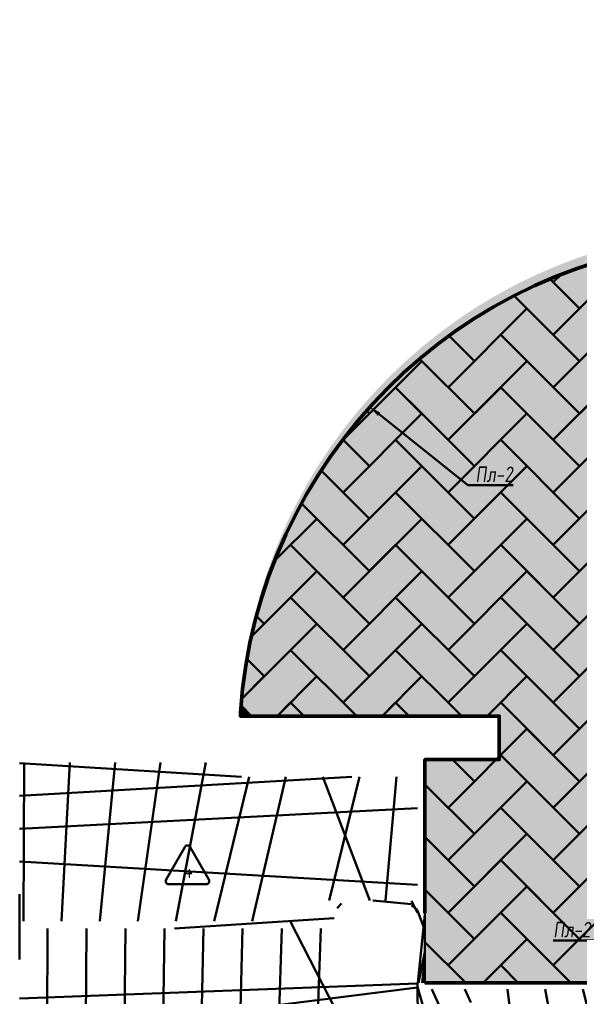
# Model space of a CAD drawing. Header units: millimetres. Extents: x -510890 to 418982, y -118257 to 141350.
# Drawn here: x -214984 to -205924, y -11933 to 3859 of the extents above; entities that cross this region are included whole.
import ezdxf
from ezdxf import colors
from ezdxf.entities.mleader import LeaderData, LeaderLine
from ezdxf.enums import TextEntityAlignment as Align
from ezdxf.math import Vec2, Vec3

# ---------------------------------------------------------------- set-up
doc = ezdxf.new("R2010")
doc.units = ezdxf.units.MM
doc.layers.add('АР_Площадь контур', color=220, linetype='Continuous', lineweight=35, plot=False)
doc.styles.add('ISOCPEUR', font='isocpeur.ttf', dxfattribs={"height": 799.9999999999999})
doc.styles.add('Архитект', font='isocpeur.ttf', dxfattribs={"width": 0.8, "oblique": 8})

msp = doc.modelspace()

# ---------------------------------------------------------------- hatches: boundary and pattern name
at = {"layer": 'АР_Площадь контур', "ltscale": 10000, "true_color": 0x636466}
h = msp.add_hatch(dxfattribs=at)
h.set_pattern_fill('AR-CONC', color=251, scale=3)
h.set_pattern_definition([(49.99999999999999, (-131926.2486622401, -126321.3699453721), (546.554006988012, -47.81725661670926), [57.15000000000001, -628.6500000000001]), (355, (-131926.2486622401, -126321.3699453721), (-105.730264274908, 573.1705357171054), [45.72, -502.92175251]), (100.4514447, (-131880.7026412401, -126325.3547058721), (440.8237412710598, 525.3532557365853), [48.57002639999999, -534.2707337999998]), (46.18420000000001, (-131926.2486622401, -126168.9699453721), (813.2371226763897, -126.1269837981814), [85.725, -942.9749999999999]), (96.63555760999994, (-131858.4789622401, -126179.4804453721), (712.212402154509, 742.2783737931645), [72.85506942, -801.4068244800001]), (351.1841511700001, (-131926.2486622401, -126168.9699453721), (712.2124021949311, 742.278373756598), [68.57990121, -754.37919576]), (21, (-131850.0486622401, -126207.0699453721), (454.8431738073974, -306.7955945612628), [57.15000000000001, -628.6500000000001]), (326.0000000000001, (-131850.0486622401, -126207.0699453721), (185.4060850429412, 552.5638983669578), [45.72, -502.92]), (71.45144499999999, (-131812.1450644401, -126232.6362450721), (640.2492578361484, 245.7683066577157), [48.5700264, -534.2698128]), (37.50000000000001, (-131926.2486622401, -126321.3699453721), (9.26580975177545, 253.6651166194593), [0, -496.824, 0, -510.54, 0, -504.825]), (7.499999999999999, (-131926.2486622401, -126321.3699453721), (200.4589875309172, 300.5417244543585), [0, -291.0839999999999, 0, -485.394, 0, -192.405]), (327.5, (-132096.1746622401, -126321.3699453721), (406.7717855006142, -17.18623197802033), [0, -190.5, 0, -594.36, 0, -788.67]), (317.5, (-132172.3746622401, -126321.3699453721), (444.3875441580541, 76.27947309999908), [0, -247.65, 0, -394.716, 0, -560.0699999999999])])
edge = h.paths.add_edge_path()
edge.add_line((-201022.8277158042, -9397.056313581437), (-201022.8277158043, -11697.53806520291))
edge.add_line((-201022.8277158043, -11697.53806520291), (-207138.1991449068, -11697.53687628681))
edge.add_line((-207138.1991449068, -11697.53687628681), (-208435.4478570317, -11697.53806520299))
edge.add_line((-208435.4478570317, -11697.53806520299), (-208435.4478570317, -8090.711315267959))
edge.add_line((-208435.4478570317, -8090.711315267959), (-207141.2479835581, -8090.711315267959))
edge.add_line((-207141.2479835581, -8090.711315267959), (-207235.4494367892, -7390.601454763356))
edge.add_line((-207235.4494367892, -7390.601454763356), (-211405.3030789382, -7390.603832595713))
edge.add_line((-211405.3030789382, -7390.603832595713), (-211405.3030789382, -7160.671109643791))
edge.add_arc((-203222.0030112767, -7720.671109484249), 8202.438661593944, 93.91476438799748, 176.085235612002, ccw=False)
edge.add_line((-203782.003011117, 462.6289581773235), (-203482.0030111171, 462.6289581773235))
edge.add_line((-203482.0030111171, 462.6289581773235), (-203482.0030111171, 339.3288903562425))
edge.add_line((-203482.0030111171, 339.3288903562425), (-202984.0085793826, 339.3288903562716))
edge.add_line((-202984.0085793826, 339.3288903562716), (-202984.0088243469, 3859.365265837979))
edge.add_line((-202984.0088243469, 3859.365265837979), (-194484.0085793826, 3859.365265837812))
edge.add_line((-194484.0085793826, 3859.365265837812), (-194633.9759324073, -7970.681984591727))
edge.add_line((-194633.9759324073, -7970.681984591727), (-198293.5388179218, -7970.821046744008))
edge.add_line((-198293.5388179218, -7970.821046744008), (-198293.5378199039, -9397.05440373961))
edge.add_line((-198293.5378199039, -9397.05440373961), (-201022.8277158042, -9397.056313581437))
at = {"layer": 'АР_Площадь контур', "ltscale": 100, "true_color": 0xc7c8ca}
h = msp.add_hatch(color=9, dxfattribs=at)
h.dxf.hatch_style = 1
h.paths.add_polyline_path([(-205514.8743658817, -383.2754212816653), (-204666.3462284579, -1231.803558705462), (-204242.082159746, -807.5394899935636), (-205090.6102971698, 40.98864743034937)])
edge = h.paths.add_edge_path()
edge.add_arc((-203237.1528867554, -7883.269808109966), 8194.978285116054, 103.4110690621526, 111.475496299691)
edge.add_line((-206237.3613271701, -257.2342451462246), (-206363.4025033056, -383.2754212816653))
edge.add_line((-206363.4025033056, -383.2754212816653), (-205939.1384345937, -807.5394899935636))
edge.add_line((-205939.1384345937, -807.5394899935636), (-205090.6102971698, 40.98864743034937))
edge.add_line((-205090.6102971698, 40.98864743034937), (-205137.8619876091, 88.24033786961809))
at = {"layer": 'АР_Площадь контур', "ltscale": 100, "true_color": 0x636466}
h = msp.add_hatch(color=251, dxfattribs=at)
h.dxf.hatch_style = 1
edge = h.paths.add_edge_path()
edge.add_arc((-203237.1528867557, -7883.269808110133), 8194.978285116069, 112.8278802638517, 117.2914847070113)
edge.add_line((-206994.693705055, -600.5123569561329), (-206363.4025033056, -1231.803558705462))
edge.add_line((-206363.4025033056, -1231.803558705462), (-205939.1384345937, -807.5394899935636))
edge.add_line((-205939.1384345937, -807.5394899935636), (-206416.5104368574, -330.1674877297701))
at = {"layer": 'АР_Площадь контур', "ltscale": 100, "true_color": 0xffffff}
h = msp.add_hatch(color=7, dxfattribs=at)
h.dxf.hatch_style = 1
h.paths.add_polyline_path([(-205090.6102971698, -807.5394899935636), (-205514.8743658817, -1231.803558705462), (-204666.3462284579, -2080.331696129375), (-204242.0821597459, -1656.067627417477)])
h.paths.add_polyline_path([(-206363.4025033056, -1231.803558705462), (-205939.1384345937, -1656.067627417477), (-205090.6102971698, -807.5394899935636), (-205514.8743658818, -383.2754212816653)])
at = {"layer": 'АР_Площадь контур', "ltscale": 100, "true_color": 0xc7c8ca}
h = msp.add_hatch(color=9, dxfattribs=at)
h.dxf.hatch_style = 1
h.paths.add_polyline_path([(-207211.9306407294, -1231.803558705462), (-206363.4025033056, -2080.331696129375), (-205939.1384345937, -1656.067627417477), (-206787.6665720175, -807.5394899935636)])
edge = h.paths.add_edge_path()
edge.add_arc((-203237.1528867552, -7883.269808111225), 8194.978285117273, 117.291484707011, 125.9240547096793)
edge.add_line((-208045.2481658376, -1247.014171021161), (-207636.1947094414, -1656.067627417477))
edge.add_line((-207636.1947094414, -1656.067627417477), (-206787.6665720175, -807.5394899935636))
edge.add_line((-206787.6665720175, -807.5394899935636), (-206994.693705055, -600.5123569561329))
at = {"layer": 'АР_Площадь контур', "ltscale": 100, "true_color": 0x636466}
h = msp.add_hatch(color=251, dxfattribs=at)
h.dxf.hatch_style = 1
edge = h.paths.add_edge_path()
edge.add_arc((-203237.152886756, -7883.269808110745), 8194.978285116467, 125.9240547096776, 130.1511201952163)
edge.add_line((-208521.3228108135, -1619.46766346915), (-208060.4587781533, -2080.331696129375))
edge.add_line((-208060.4587781533, -2080.331696129375), (-207636.1947094414, -1656.067627417477))
edge.add_line((-207636.1947094414, -1656.067627417477), (-208045.2481658377, -1247.01417102119))
at = {"layer": 'АР_Площадь контур', "ltscale": 100, "true_color": 0xffffff}
h = msp.add_hatch(color=7, dxfattribs=at)
h.dxf.hatch_style = 1
h.paths.add_polyline_path([(-206787.6665720175, -1656.067627417477), (-207211.9306407294, -2080.331696129375), (-206363.4025033056, -2928.859833553288), (-205939.1384345937, -2504.595764841273)])
h.paths.add_polyline_path([(-206787.6665720175, -1656.067627417477), (-207211.9306407294, -1231.803558705462), (-208060.4587781533, -2080.331696129375), (-207636.1947094414, -2504.595764841273)])
at = {"layer": 'АР_Площадь контур', "ltscale": 100, "true_color": 0x636466}
h = msp.add_hatch(color=251, dxfattribs=at)
h.dxf.hatch_style = 1
h.paths.add_polyline_path([(-206363.4025033056, -2080.331696129375), (-205939.1384345937, -2504.595764841273), (-205090.6102971698, -1656.067627417477), (-205514.8743658817, -1231.803558705462)])
h.paths.add_polyline_path([(-205514.8743658817, -2080.331696129375), (-204666.3462284579, -2928.859833553288), (-204242.082159746, -2504.595764841273), (-205090.6102971698, -1656.067627417477)])
at = {"layer": 'АР_Площадь контур', "ltscale": 100, "true_color": 0xc7c8ca}
h = msp.add_hatch(color=9, dxfattribs=at)
h.dxf.hatch_style = 1
h.paths.add_polyline_path([(-208908.9869155771, -2080.331696129375), (-208060.4587781533, -2928.859833553288), (-207636.1947094414, -2504.595764841273), (-208484.7228468652, -1656.067627417477)])
edge = h.paths.add_edge_path()
edge.add_arc((-203237.1528867537, -7883.269808113393), 8194.978285119916, 130.1511201952167, 138.5490614729811)
edge.add_line((-209379.4762622027, -2458.370486927721), (-209333.2509842891, -2504.595764841273))
edge.add_line((-209333.2509842891, -2504.595764841273), (-208484.7228468652, -1656.067627417477))
edge.add_line((-208484.7228468652, -1656.067627417477), (-208521.3228108135, -1619.4676634692))
at = {"layer": 'АР_Площадь контур', "ltscale": 100, "true_color": 0xffffff}
h = msp.add_hatch(color=7, dxfattribs=at)
h.dxf.hatch_style = 1
h.paths.add_polyline_path([(-209757.5150530009, -2928.859833553288), (-209333.250984289, -3353.123902265303), (-208484.7228468652, -2504.59576484139), (-208908.9869155771, -2080.331696129491)])
h.paths.add_polyline_path([(-208060.4587781532, -3777.387970977084), (-207636.1947094413, -3353.123902265303), (-208484.7228468652, -2504.59576484139), (-208908.9869155771, -2928.859833553288)])
at = {"layer": 'АР_Площадь контур', "ltscale": 100, "true_color": 0x636466}
h = msp.add_hatch(color=251, dxfattribs=at)
h.dxf.hatch_style = 1
h.paths.add_polyline_path([(-208060.4587781532, -2928.859833553288), (-207636.1947094413, -3353.123902265303), (-206787.6665720175, -2504.59576484139), (-207211.9306407294, -2080.331696129491)])
h.paths.add_polyline_path([(-206363.4025033055, -3777.387970977084), (-205939.1384345936, -3353.123902265303), (-206787.6665720175, -2504.59576484139), (-207211.9306407294, -2928.859833553288)])
at = {"layer": 'АР_Площадь контур', "ltscale": 100, "true_color": 0xc7c8ca}
h = msp.add_hatch(color=9, dxfattribs=at)
h.dxf.hatch_style = 1
h.paths.add_polyline_path([(-206363.4025033055, -2928.859833553288), (-205939.1384345936, -3353.123902265303), (-205090.6102971698, -2504.59576484139), (-205514.8743658817, -2080.331696129491)])
h.paths.add_polyline_path([(-205514.8743658817, -2928.859833553288), (-204666.3462284578, -3777.387970977084), (-204242.0821597459, -3353.123902265303), (-205090.6102971698, -2504.59576484139)])
h = msp.add_hatch(color=9, dxfattribs=at)
h.dxf.hatch_style = 1
edge = h.paths.add_edge_path()
edge.add_arc((-203237.1528867522, -7883.269808114259), 8194.978285121675, 142.7654880312696, 147.0247583053444)
edge.add_line((-210111.9679940759, -3422.935029902124), (-209757.5150530009, -3777.387970977084))
edge.add_line((-209757.5150530009, -3777.387970977084), (-209333.250984289, -3353.123902265303))
edge.add_line((-209333.250984289, -3353.123902265303), (-209761.7126474176, -2924.662239136727))
at = {"layer": 'АР_Площадь контур', "ltscale": 100, "true_color": 0x636466}
h = msp.add_hatch(color=251, dxfattribs=at)
h.dxf.hatch_style = 1
h.paths.add_polyline_path([(-209757.5150530009, -3777.387970977084), (-209333.250984289, -4201.652039689099), (-208484.7228468652, -3353.123902265303), (-208908.9869155771, -2928.859833553288)])
h.paths.add_polyline_path([(-208908.9869155771, -3777.387970977084), (-208060.4587781532, -4625.916108401114), (-207636.1947094413, -4201.652039689099), (-208484.7228468652, -3353.123902265303)])
at = {"layer": 'АР_Площадь контур', "ltscale": 100, "true_color": 0xc7c8ca}
h = msp.add_hatch(color=9, dxfattribs=at)
h.dxf.hatch_style = 1
h.paths.add_polyline_path([(-208060.4587781532, -3777.387970977084), (-207636.1947094413, -4201.652039689099), (-206787.6665720175, -3353.123902265303), (-207211.9306407294, -2928.859833553288)])
h.paths.add_polyline_path([(-207211.9306407294, -3777.387970977084), (-206363.4025033055, -4625.916108401114), (-205939.1384345936, -4201.652039689099), (-206787.6665720175, -3353.123902265303)])
at = {"layer": 'АР_Площадь контур', "ltscale": 100, "true_color": 0xffffff}
h = msp.add_hatch(color=7, dxfattribs=at)
h.dxf.hatch_style = 1
h.paths.add_polyline_path([(-205090.6102971698, -3353.123902265303), (-205514.8743658817, -3777.387970977084), (-204666.3462284578, -4625.916108401114), (-204242.0821597459, -4201.652039689099)])
h.paths.add_polyline_path([(-206363.4025033056, -3777.387970977084), (-205939.1384345936, -4201.652039689099), (-205090.6102971698, -3353.123902265303), (-205514.8743658817, -2928.859833553288)])
h = msp.add_hatch(color=7, dxfattribs=at)
h.dxf.hatch_style = 1
edge = h.paths.add_edge_path()
edge.add_arc((-203237.1528867634, -7883.269808106961), 8194.978285108262, 147.024758305345, 151.3527300878346)
edge.add_line((-210428.9654283457, -3954.465733056175), (-209757.5150530009, -4625.916108401114))
edge.add_line((-209757.5150530009, -4625.916108401114), (-209333.250984289, -4201.652039689099))
edge.add_line((-209333.250984289, -4201.652039689099), (-210111.967994076, -3422.935029902212))
at = {"layer": 'АР_Площадь контур', "ltscale": 100, "true_color": 0xc7c8ca}
h = msp.add_hatch(color=9, dxfattribs=at)
h.dxf.hatch_style = 1
h.paths.add_polyline_path([(-209757.5150530009, -4625.916108401114), (-209333.250984289, -5050.180177112896), (-208484.7228468652, -4201.652039689099), (-208908.9869155771, -3777.387970977084)])
h.paths.add_polyline_path([(-208908.9869155771, -4625.916108401114), (-208060.4587781532, -5474.44424582491), (-207636.1947094413, -5050.180177112896), (-208484.7228468652, -4201.652039689099)])
at = {"layer": 'АР_Площадь контур', "ltscale": 100, "true_color": 0xffffff}
h = msp.add_hatch(color=7, dxfattribs=at)
h.dxf.hatch_style = 1
h.paths.add_polyline_path([(-206787.6665720175, -4201.652039689099), (-207211.9306407294, -4625.916108401114), (-206363.4025033055, -5474.44424582491), (-205939.1384345936, -5050.180177112896)])
h.paths.add_polyline_path([(-206787.6665720175, -4201.652039689099), (-207211.9306407294, -3777.387970977084), (-208060.4587781532, -4625.916108401114), (-207636.1947094413, -5050.180177112896)])
at = {"layer": 'АР_Площадь контур', "ltscale": 100, "true_color": 0x636466}
h = msp.add_hatch(color=251, dxfattribs=at)
h.dxf.hatch_style = 1
h.paths.add_polyline_path([(-206363.4025033055, -4625.916108401114), (-205939.1384345936, -5050.180177112896), (-205090.6102971698, -4201.652039689099), (-205514.8743658817, -3777.387970977084)])
h.paths.add_polyline_path([(-205514.8743658817, -4625.916108401114), (-204666.3462284578, -5474.44424582491), (-204242.0821597459, -5050.180177112896), (-205090.6102971698, -4201.652039689099)])
h = msp.add_hatch(color=251, dxfattribs=at)
h.dxf.hatch_style = 1
h.paths.add_polyline_path([(-209757.5150530009, -5474.44424582491), (-209333.250984289, -5050.180177112896), (-210181.7791217129, -4201.652039689099), (-210606.0431904248, -4625.916108401114)])
edge = h.paths.add_edge_path()
edge.add_arc((-203237.1528867526, -7883.269808113262), 8194.97828512077, 151.3527300878324, 158.5245037003107)
edge.add_line((-210863.1884497209, -4883.061367697002), (-210181.7791217129, -4201.652039689099))
edge.add_line((-210181.7791217129, -4201.652039689099), (-210428.9654283457, -3954.465733056204))
at = {"layer": 'АР_Площадь контур', "ltscale": 100, "true_color": 0xc7c8ca}
h = msp.add_hatch(color=9, dxfattribs=at)
h.dxf.hatch_style = 1
h.paths.add_polyline_path([(-210606.0431904247, -5474.444245825027), (-209757.5150530009, -6322.972383248823), (-209333.250984289, -5898.708314536925), (-210181.7791217128, -5050.180177113129)])
edge = h.paths.add_edge_path()
edge.add_arc((-203237.1528867584, -7883.269808111138), 8194.978285114616, 158.5245037003128, 165.0791993402499)
edge.add_line((-211155.8183531495, -5773.197220524169), (-211030.3072591367, -5898.708314536925))
edge.add_line((-211030.3072591367, -5898.708314536925), (-210181.7791217128, -5050.180177113129))
edge.add_line((-210181.7791217128, -5050.180177113129), (-210606.0431904247, -4625.916108401114))
edge.add_line((-210606.0431904247, -4625.916108401114), (-210863.188449721, -4883.061367697403))
at = {"layer": 'АР_Площадь контур', "ltscale": 100, "true_color": 0xffffff}
h = msp.add_hatch(color=7, dxfattribs=at)
h.dxf.hatch_style = 1
h.paths.add_polyline_path([(-209757.5150530009, -5474.444245825027), (-209333.250984289, -5898.708314536925), (-208484.7228468651, -5050.180177113129), (-208908.986915577, -4625.916108401114)])
h.paths.add_polyline_path([(-208060.4587781532, -6322.972383248823), (-207636.1947094413, -5898.708314536925), (-208484.7228468651, -5050.180177113129), (-208908.986915577, -5474.444245825027)])
at = {"layer": 'АР_Площадь контур', "ltscale": 100, "true_color": 0x636466}
h = msp.add_hatch(color=251, dxfattribs=at)
h.dxf.hatch_style = 1
h.paths.add_polyline_path([(-208060.4587781532, -5474.444245825027), (-207636.1947094413, -5898.708314536925), (-206787.6665720174, -5050.180177113129), (-207211.9306407293, -4625.916108401114)])
h.paths.add_polyline_path([(-206363.4025033055, -6322.972383248823), (-205939.1384345936, -5898.708314536925), (-206787.6665720174, -5050.180177113129), (-207211.9306407293, -5474.444245825027)])
at = {"layer": 'АР_Площадь контур', "ltscale": 100, "true_color": 0xc7c8ca}
h = msp.add_hatch(color=9, dxfattribs=at)
h.dxf.hatch_style = 1
h.paths.add_polyline_path([(-206363.4025033055, -5474.444245825027), (-205939.1384345936, -5898.708314536925), (-205090.6102971697, -5050.180177113129), (-205514.8743658816, -4625.916108401114)])
h.paths.add_polyline_path([(-205514.8743658816, -5474.444245825027), (-204666.3462284578, -6322.972383248823), (-204242.0821597459, -5898.708314536925), (-205090.6102971697, -5050.180177113129)])
at = {"layer": 'АР_Площадь контур', "ltscale": 100, "true_color": 0xffffff}
h = msp.add_hatch(color=7, dxfattribs=at)
h.dxf.hatch_style = 1
h.paths.add_polyline_path([(-210606.0431904247, -6322.972383248823), (-209757.5150530009, -7171.500520672736), (-209333.250984289, -6747.236451960722), (-210181.7791217128, -5898.708314536925)])
edge = h.paths.add_edge_path()
edge.add_arc((-203237.1528867705, -7883.269808108998), 8194.978285102407, 167.4698688814656, 170.0584778030567)
edge.add_line((-211309.0792347138, -6468.464476383648), (-211030.3072591367, -6747.236451960722))
edge.add_line((-211030.3072591367, -6747.236451960722), (-210181.7791217128, -5898.708314536925))
edge.add_line((-210181.7791217128, -5898.708314536925), (-210606.0431904247, -5474.444245825027))
edge.add_line((-210606.0431904247, -5474.444245825027), (-211236.9435830591, -6105.344638459334))
at = {"layer": 'АР_Площадь контур', "ltscale": 100, "true_color": 0x636466}
h = msp.add_hatch(color=251, dxfattribs=at)
h.dxf.hatch_style = 1
h.paths.add_polyline_path([(-209757.5150530009, -6322.972383248823), (-209333.250984289, -6747.236451960722), (-208484.7228468651, -5898.708314536925), (-208908.986915577, -5474.444245825027)])
h.paths.add_polyline_path([(-208908.986915577, -6322.972383248823), (-208060.4587781532, -7171.500520672736), (-207636.1947094413, -6747.236451960722), (-208484.7228468651, -5898.708314536925)])
at = {"layer": 'АР_Площадь контур', "ltscale": 100, "true_color": 0xc7c8ca}
h = msp.add_hatch(color=9, dxfattribs=at)
h.dxf.hatch_style = 1
h.paths.add_polyline_path([(-208060.4587781532, -6322.972383248823), (-207636.1947094413, -6747.236451960722), (-206787.6665720174, -5898.708314536925), (-207211.9306407293, -5474.444245825027)])
h.paths.add_polyline_path([(-207211.9306407293, -6322.972383248823), (-206363.4025033055, -7171.500520672736), (-205939.1384345936, -6747.236451960722), (-206787.6665720174, -5898.708314536925)])
at = {"layer": 'АР_Площадь контур', "ltscale": 100, "true_color": 0xffffff}
h = msp.add_hatch(color=7, dxfattribs=at)
h.dxf.hatch_style = 1
h.paths.add_polyline_path([(-205090.6102971697, -5898.708314536925), (-205514.8743658816, -6322.972383248823), (-204666.3462284578, -7171.500520672736), (-204242.0821597458, -6747.236451960722)])
h.paths.add_polyline_path([(-206363.4025033055, -6322.972383248823), (-205939.1384345935, -6747.236451960722), (-205090.6102971697, -5898.708314536925), (-205514.8743658816, -5474.444245825027)])
at = {"layer": 'АР_Площадь контур', "ltscale": 100, "true_color": 0x636466}
h = msp.add_hatch(color=251, dxfattribs=at)
h.dxf.hatch_style = 1
h.paths.add_polyline_path([(-210386.9410738578, -7390.602637239681), (-209538.4129313105, -7390.602642363046), (-210181.7791217128, -6747.236451960722), (-210606.0431904247, -7171.500520672736)])
edge = h.paths.add_edge_path()
edge.add_arc((-203237.1528864666, -7883.269808138226), 8194.978285407795, 174.6049366512054, 175.3629828581605)
edge.add_line((-211405.3078297429, -7220.764018778398), (-211235.469216405, -7390.602632116323))
edge.add_line((-211235.469216405, -7390.602632116323), (-210825.1453043459, -7390.602634593837))
edge.add_line((-210825.1453043459, -7390.602634593837), (-210181.7791217128, -6747.236451960722))
edge.add_line((-210181.7791217128, -6747.236451960722), (-210606.0431904247, -6322.972383248823))
edge.add_line((-210606.0431904247, -6322.972383248823), (-211395.8279864484, -7112.75717927255))
h = msp.add_hatch(color=251, dxfattribs=at)
h.dxf.hatch_style = 1
edge = h.paths.add_edge_path()
edge.add_arc((-203237.152886756, -7883.269808112433), 8194.978285117202, 170.0584778030506, 174.6049366511945)
edge.add_line((-211395.8279864484, -7112.757179272528), (-211030.3072591367, -6747.236451960722))
edge.add_line((-211030.3072591367, -6747.236451960722), (-211309.0792347137, -6468.464476383655))
at = {"layer": 'АР_Площадь контур', "ltscale": 100, "true_color": 0xc7c8ca}
h = msp.add_hatch(color=9, dxfattribs=at)
h.dxf.hatch_style = 1
h.paths.add_polyline_path([(-208689.8847887633, -7390.602647486427), (-207841.3566462161, -7390.602652609785), (-208484.7228468651, -6747.236451960722), (-208908.986915577, -7171.500520672736)])
h.paths.add_polyline_path([(-209538.4129313106, -7390.602642363046), (-209128.0890397449, -7390.602644840554), (-208484.7228468651, -6747.236451960722), (-208908.986915577, -6322.972383248823), (-209757.5150530009, -7171.500520672736)])
at = {"layer": 'АР_Площадь контур', "ltscale": 100, "true_color": 0xffffff}
h = msp.add_hatch(color=7, dxfattribs=at)
h.dxf.hatch_style = 1
h.paths.add_polyline_path([(-206787.6665720174, -6747.236451960722), (-207211.9306407293, -7171.500520672736), (-206363.4025033055, -8020.028658096533), (-205939.1384345936, -7595.764589384635)])
h.paths.add_polyline_path([(-207841.3566462161, -7390.602652609763), (-207431.0327751439, -7390.602655087278), (-206787.6665720174, -6747.236451960722), (-207211.9306407293, -6322.972383248823), (-208060.4587781532, -7171.500520672736)])
at = {"layer": 'АР_Площадь контур', "ltscale": 100, "true_color": 0x636466}
h = msp.add_hatch(color=251, dxfattribs=at)
h.dxf.hatch_style = 1
h.paths.add_polyline_path([(-206363.4025033055, -7171.500520672736), (-205939.1384345936, -7595.764589384635), (-205090.6102971697, -6747.236451960722), (-205514.8743658816, -6322.972383248823)])
h.paths.add_polyline_path([(-205514.8743658816, -7171.500520672736), (-204666.3462284578, -8020.028658096533), (-204242.0821597459, -7595.764589384635), (-205090.6102971697, -6747.236451960722)])
at = {"layer": 'АР_Площадь контур', "ltscale": 100, "true_color": 0xc7c8ca}
h = msp.add_hatch(color=9, dxfattribs=at)
h.dxf.hatch_style = 1
edge = h.paths.add_edge_path()
edge.add_arc((-203237.1528866308, -7883.269808121018), 8194.978285242736, 175.3629828581875, 176.5534037897451)
edge.add_line((-211417.3086399282, -7390.602631018388), (-211235.4692164049, -7390.602632116323))
edge.add_line((-211235.4692164049, -7390.602632116323), (-211405.3078297429, -7220.764018778362))
h = msp.add_hatch(color=9, dxfattribs=at)
h.dxf.hatch_style = 1
h.paths.add_polyline_path([(-210825.1453043456, -7390.60263459383), (-210386.9410738578, -7390.602637239681), (-210606.0431904247, -7171.500520672853)])
at = {"layer": 'АР_Площадь контур', "ltscale": 100, "true_color": 0xffffff}
h = msp.add_hatch(color=7, dxfattribs=at)
h.dxf.hatch_style = 1
h.paths.add_polyline_path([(-208435.4478570317, -8090.711315267959), (-208435.4478570317, -8493.567716641963), (-208060.4587781531, -8868.556795520562), (-207636.1947094412, -8444.292726808548), (-207989.7761209818, -8090.711315267959)])
h.paths.add_polyline_path([(-209128.0890397447, -7390.602644840568), (-208689.8847887634, -7390.602647486412), (-208908.986915577, -7171.500520672853)])
at = {"layer": 'АР_Площадь контур', "ltscale": 100, "true_color": 0x636466}
h = msp.add_hatch(color=251, dxfattribs=at)
h.dxf.hatch_style = 1
h.paths.add_polyline_path([(-206363.4025033054, -8868.556795520562), (-205939.1384345935, -8444.292726808548), (-206787.6665720174, -7595.764589384751), (-207211.9306407293, -8020.028658096766)])
h.paths.add_polyline_path([(-207282.6132979006, -8090.711315267952), (-207989.7761209819, -8090.711315267959), (-207636.1947094412, -8444.292726808548)])
h.paths.add_polyline_path([(-207235.4478596037, -7390.602656268216), (-207235.4478596036, -8043.545876971002), (-206787.6665720174, -7595.764589384751), (-207211.9306407293, -7171.500520672853), (-207431.0327751437, -7390.602655087278)])
at = {"layer": 'АР_Площадь контур', "ltscale": 100, "true_color": 0xc7c8ca}
h = msp.add_hatch(color=9, dxfattribs=at)
h.dxf.hatch_style = 1
h.paths.add_polyline_path([(-206363.4025033054, -8020.028658096766), (-205939.1384345935, -8444.292726808548), (-205090.6102971697, -7595.764589384751), (-205514.8743658816, -7171.500520672853)])
h.paths.add_polyline_path([(-205514.8743658816, -8020.028658096766), (-204666.3462284577, -8868.556795520562), (-204242.0821597458, -8444.292726808548), (-205090.6102971697, -7595.764589384751)])
h = msp.add_hatch(color=9, dxfattribs=at)
h.dxf.hatch_style = 1
h.paths.add_polyline_path([(-208060.4587781531, -8868.556795520562), (-207636.1947094412, -9292.82086423246), (-206787.6665720174, -8444.292726808548), (-207211.9306407293, -8020.028658096766)])
h.paths.add_polyline_path([(-207211.9306407293, -8868.556795520562), (-206363.4025033054, -9717.084932944359), (-205939.1384345935, -9292.82086423246), (-206787.6665720174, -8444.292726808548)])
at = {"layer": 'АР_Площадь контур', "ltscale": 100, "true_color": 0xffffff}
h = msp.add_hatch(color=7, dxfattribs=at)
h.dxf.hatch_style = 1
h.paths.add_polyline_path([(-205090.6102971697, -8444.292726808548), (-205514.8743658816, -8868.556795520562), (-204666.3462284577, -9717.084932944359), (-204242.0821597458, -9292.82086423246)])
h.paths.add_polyline_path([(-206363.4025033054, -8868.556795520562), (-205939.1384345935, -9292.82086423246), (-205090.6102971697, -8444.292726808548), (-205514.8743658816, -8020.028658096766)])
at = {"layer": 'АР_Площадь контур', "true_color": 0x0029a3, "transparency": 33554559}
h = msp.add_hatch(dxfattribs=at)
h.set_pattern_fill('ANSI37', color=164, scale=200, angle=45)
h.set_pattern_definition([(90, (-8363950501.02439, -936290026.8987885), (-635, 0), []), (180, (-8363950501.02439, -936290026.8987885), (0, -635), [])])
h.paths.add_polyline_path([(-210020.9071209365, -10699.34681388684), (-214983.9463150883, -10699.37711582987), (-214983.9617215637, -8140.618356786166), (-211434.0038327439, -8140.618356787505), (-211434.003832744, -8373.191680717071), (-208555.4431103935, -8373.191680718148), (-208555.4431103933, -10369.03587074685), (-210020.9071209363, -10369.03587074661)])
h.paths.add_polyline_path([(-209154.0061127236, -16920.72312977618), (-214984.0038327437, -16920.72312977618), (-214984.0038327438, -10819.37711617824), (-209900.9071209365, -10819.34689760018), (-209900.9071209363, -10489.03587074666), (-209785.447857032, -10489.05224812276), (-209785.447857032, -10369.05224812276), (-208655.4478570319, -10369.05224812266), (-208655.4478570319, -10489.05224812266), (-208555.443110393, -10489.03587074685), (-208555.4478570317, -10567.53806520288), (-208435.4478570317, -10567.53806520286), (-208435.4478570317, -11697.53806520299), (-208555.4478570317, -11697.53806520299), (-208555.443110393, -11797.52168782718), (-207693.9159100697, -11797.52168782718), (-207693.9159100697, -13690.6183567862), (-209434.0038327439, -13690.61835678604), (-209434.0038327439, -14090.6183567862), (-209154.0061127236, -14090.64912002792), (-209154.0061127236, -14192.58618467073), (-209034.0108593623, -14192.58618467073), (-209034.0108593623, -15722.58551878176), (-209154.0108593623, -15722.58694259833)])
h.paths.add_polyline_path([(-204662.9172101505, -15249.39105205682), (-207361.933654638, -15248.15226650862), (-207361.933654638, -13690.6183567862), (-207693.9159100697, -13690.63473416201), (-207693.9159100697, -12560.63473416185), (-207593.9159100697, -12560.63473416183), (-207593.9159100697, -11797.52168782718), (-204662.9172101506, -11797.52168782718)])
h.paths.add_polyline_path([(-198293.4749250061, -16756.59433535567), (-207361.933654638, -16756.59433535567), (-207461.933654638, -16756.61071273148), (-207461.933654638, -15626.60946622222), (-207361.9384012767, -15626.60946624043), (-207361.933654638, -15348.15227744295), (-204562.9172101505, -15349.43761727431), (-204562.9172101506, -13691.23502324952), (-203434.0038327439, -13690.61835678621), (-203434.0038327439, -14090.6183567862), (-203034.0038327439, -14090.6183567862), (-203034.0038327439, -13690.61835678621), (-203434.0038327439, -13690.61835678621), (-204562.9172101506, -13691.23502324952), (-204562.9172101506, -11797.52168782718), (-204060.9402299226, -11797.53806520299), (-204060.9402299226, -11697.53806520299), (-202930.9402299224, -11697.53806520299), (-202930.9402299224, -11797.53806520298), (-201022.8229691656, -11797.52168782724), (-201022.8229691656, -13990.90741508769), (-203033.9894601264, -13990.61835781906), (-203033.7570705914, -14090.61905613243), (-200922.7810185102, -14090.92179476754), (-200922.7815287318, -11673.45603388505), (-200300.3684758437, -11673.4722798956), (-200300.3685680346, -11573.47186349917), (-199200.3685680342, -11573.47226850628), (-199200.3684758437, -11673.47227989558), (-199090.8894601967, -11673.45606364894), (-199091.9919437959, -11655.99049998313), (-198344.2828908731, -11655.99011314855), (-198344.2832190678, -11673.4554820227), (-198293.4752541205, -11673.4554846052)])
h.paths.add_polyline_path([(-200133.9502797855, -20090.67213883556), (-200133.9502797855, -21683.57921399888), (-205007.7681187066, -21683.57921399888), (-205007.757420831, -24998.86893128178), (-206462.4298496314, -24998.86893128178), (-206462.4583959363, -21683.68782714663), (-208914.1250021159, -21683.57921399888), (-208914.1250021159, -19640.61835678621), (-209033.9913891628, -19640.61835678621), (-209034.0038327439, -13790.61835678621), (-207461.933654638, -13790.6183567862), (-207461.933654638, -20090.61858587714), (-204729.3452236785, -20090.61858587714)])
h.paths.add_polyline_path([(-209154.0061127236, -19640.61835678617), (-214984.0038327431, -19640.61835678624), (-214984.0038327428, -17040.72312977617), (-209154.0061127236, -17040.7231297761)])
h.paths.add_polyline_path([(-197154.0038327439, -19570.67190974444), (-200133.9502797855, -19570.67190974444), (-200133.9502797855, -19990.61858587719), (-200204.4657723526, -19990.62677456505), (-200204.4657723526, -20090.63496325295), (-201334.4657723526, -20090.63496325294), (-201334.4657723526, -19990.63496325292), (-201694.9182186833, -19990.61858587719), (-201694.918218684, -16856.59433535567), (-199922.4685234039, -16856.59433535567), (-199922.4685234039, -17596.02304482445), (-197154.0038327439, -17596.02304482445)])
h.paths.add_polyline_path([(-197154.0038327439, -25690.6183567862), (-197434.0038327439, -25690.6183567862), (-197434.0038327439, -25990.6183567862), (-202134.4676347243, -25990.6183567862), (-202134.4779752434, -21783.57921399987), (-201369.9765182811, -21783.59559137595), (-201369.9765182811, -21683.59559137468), (-200241.9765182811, -21683.6491443331), (-200241.9765182811, -21783.6491443331), (-200034.0038327439, -21783.6327669573), (-200034.0038327439, -19690.61835678602), (-197434.0038327439, -19690.61835678621), (-197434.0038327439, -20090.6183567862), (-197154.0038327439, -20090.6183567862)])
h.paths.add_polyline_path([(-202234.4735128362, -23599.10911430039), (-204907.7656726215, -23599.10911429946), (-204907.7596739733, -23143.99956344348), (-205007.7420677634, -23144.00012909137), (-205007.7420671389, -22014.00012909137), (-204907.7420681978, -22013.99080791747), (-204907.7587970982, -21783.57921399891), (-202234.4779752434, -21783.57921399984)], flags=17)
h.paths.add_polyline_path([(-206582.4459758683, -24998.82856660586), (-208914.1268698431, -24998.90929595764), (-208914.1231343888, -21803.57921399886), (-206582.4707212183, -21803.57921399888), (-206582.4323320257, -22656.24676203261), (-206462.4323316964, -22656.25525201637), (-206462.4630948993, -24156.25309432984), (-206582.4630948306, -24156.25715284485)])
h.paths.add_polyline_path([(-205007.745499144, -26890.60685681368), (-208914.1264062978, -26890.62985675874), (-208914.1264062978, -25118.86855139926), (-206241.0257954662, -25118.86814969581), (-206240.9546547064, -24998.88530865759), (-205110.1104413283, -24998.88530865759), (-205110.1104413283, -25118.88530865759), (-205007.7557005197, -25118.86796436464)])
h.paths.add_polyline_path([(-203434.0026233667, -25990.6183567862), (-204907.7511467256, -25990.6183567862), (-204907.7635962136, -24892.29015798715), (-205007.7420677634, -24892.29947916105), (-205007.7420677634, -23762.29947916105), (-204907.7581458796, -23762.29015798715), (-204907.7651450337, -23699.10227506553), (-202234.4732670338, -23699.11379900065), (-202234.4676347243, -25990.6183567862), (-203034.0038327439, -25990.6183567862), (-203034.0038327439, -25690.61192358849), (-203434.0026233667, -25690.61192358849)])
at = {"layer": 'АР_Площадь контур', "ltscale": 100, "true_color": 0x636466}
h = msp.add_hatch(color=251, dxfattribs=at)
h.dxf.hatch_style = 1
h.paths.add_polyline_path([(-208435.4478570317, -8493.567716641897), (-208435.4478570317, -9342.095854065774), (-208060.4587781531, -9717.084932944359), (-207636.1947094412, -9292.82086423246)])
at = {"layer": 'АР_Площадь контур', "ltscale": 100, "true_color": 0xffffff}
h = msp.add_hatch(color=7, dxfattribs=at)
h.dxf.hatch_style = 1
h.paths.add_polyline_path([(-206787.6665720174, -9292.82086423246), (-207211.9306407293, -9717.084932944359), (-206363.4025033054, -10565.61307036827), (-205939.1384345935, -10141.34900165637)])
h.paths.add_polyline_path([(-206787.6665720174, -9292.82086423246), (-207211.9306407293, -8868.556795520562), (-208060.4587781531, -9717.084932944359), (-207636.1947094412, -10141.34900165637)])
at = {"layer": 'АР_Площадь контур', "ltscale": 100, "true_color": 0x636466}
h = msp.add_hatch(color=251, dxfattribs=at)
h.dxf.hatch_style = 1
h.paths.add_polyline_path([(-206363.4025033054, -9717.084932944359), (-205939.1384345935, -10141.34900165637), (-205090.6102971697, -9292.82086423246), (-205514.8743658816, -8868.556795520562)])
h.paths.add_polyline_path([(-205514.8743658816, -9717.084932944359), (-204666.3462284577, -10565.61307036827), (-204242.0821597458, -10141.34900165637), (-205090.6102971697, -9292.82086423246)])
at = {"layer": 'АР_Площадь контур', "ltscale": 100, "true_color": 0xc7c8ca}
h = msp.add_hatch(color=9, dxfattribs=at)
h.dxf.hatch_style = 1
h.paths.add_polyline_path([(-208435.4478570317, -9342.09585406581), (-208435.4478570317, -10190.62399148964), (-208060.4587781531, -10565.61307036827), (-207636.1947094412, -10141.34900165637)])
at = {"layer": 'АР_Площадь контур', "ltscale": 100, "true_color": 0x636466}
h = msp.add_hatch(color=251, dxfattribs=at)
h.dxf.hatch_style = 1
h.paths.add_polyline_path([(-208060.4587781531, -10565.61307036839), (-207636.1947094412, -10989.87713908029), (-206787.6665720173, -10141.34900165637), (-207211.9306407292, -9717.084932944592)])
h.paths.add_polyline_path([(-206363.4025033053, -11414.14120779219), (-205939.1384345934, -10989.87713908029), (-206787.6665720173, -10141.34900165637), (-207211.9306407292, -10565.61307036839)])
at = {"layer": 'АР_Площадь контур', "ltscale": 100, "true_color": 0xc7c8ca}
h = msp.add_hatch(color=9, dxfattribs=at)
h.dxf.hatch_style = 1
h.paths.add_polyline_path([(-206363.4025033053, -10565.61307036839), (-205939.1384345934, -10989.87713908029), (-205090.6102971696, -10141.34900165637), (-205514.8743658815, -9717.084932944592)])
h.paths.add_polyline_path([(-205514.8743658815, -10565.61307036839), (-204666.3462284576, -11414.14120779219), (-204242.0821597457, -10989.87713908029), (-205090.6102971696, -10141.34900165637)])
at = {"layer": 'АР_Площадь контур', "ltscale": 100, "true_color": 0xffffff}
h = msp.add_hatch(color=7, dxfattribs=at)
h.dxf.hatch_style = 1
h.paths.add_polyline_path([(-208435.4478570317, -10190.62399148967), (-208435.4478570317, -11039.15212891353), (-208060.4587781531, -11414.14120779219), (-207636.1947094412, -10989.87713908029)])
at = {"layer": 'АР_Площадь контур', "ltscale": 100, "true_color": 0xc7c8ca}
h = msp.add_hatch(color=9, dxfattribs=at)
h.dxf.hatch_style = 1
h.paths.add_polyline_path([(-206928.5337833185, -11697.53806520292), (-206080.0056458947, -11697.53806520291), (-206787.6665720173, -10989.87713908029), (-207211.9306407292, -11414.14120779219)])
h.paths.add_polyline_path([(-207777.0619207424, -11697.53806520291), (-207495.3274981399, -11697.53806520291), (-206787.6665720173, -10989.87713908029), (-207211.9306407292, -10565.61307036839), (-208060.4587781531, -11414.14120779219)])
at = {"layer": 'АР_Площадь контур', "ltscale": 100, "true_color": 0xffffff}
h = msp.add_hatch(color=7, dxfattribs=at)
h.dxf.hatch_style = 1
h.paths.add_polyline_path([(-205231.4775084708, -11697.5380652029), (-204382.949371047, -11697.53806520291), (-205090.6102971696, -10989.87713908029), (-205514.8743658815, -11414.14120779219)])
h.paths.add_polyline_path([(-206080.0056458947, -11697.53806520291), (-205798.2712232921, -11697.53806520291), (-205090.6102971696, -10989.87713908029), (-205514.8743658815, -10565.61307036839), (-206363.4025033054, -11414.14120779219)])
at = {"layer": 'АР_Площадь контур', "ltscale": 100, "true_color": 0x636466}
h = msp.add_hatch(color=251, dxfattribs=at)
h.dxf.hatch_style = 1
h.paths.add_polyline_path([(-208435.4478570317, -11039.15212891355), (-208435.4478570317, -11697.53806520292), (-207777.0619207424, -11697.53806520291)])
at = {"layer": 'АР_Площадь контур', "ltscale": 100, "true_color": 0xffffff}
h = msp.add_hatch(color=7, dxfattribs=at)
h.dxf.hatch_style = 1
h.paths.add_polyline_path([(-207495.3274981399, -11697.53806520291), (-206928.5337833186, -11697.53806520291), (-207211.9306407292, -11414.14120779219)])

# ---------------------------------------------------------------- linework, layer by layer
at = {"layer": 'АР_Площадь контур', "color": 201, "lineweight": 60, "true_color": 0xe181fe}
msp.add_lwpolyline([(-194484.0085793825, 3859.365531336516), (-202984.0085793826, 3859.365265837987), (-202984.0085793826, 169.365265837987), (-203494.0085793826, 169.365265837987), (-203494.0085793826, 292.665333659068), (-203795.50192733, 292.665333659068, 0.3746658759141304), (-211417.3086472036, -7330.634734161991), (-211417.3086399282, -7390.602631018373), (-207235.4478596037, -7390.602656268216), (-207235.4478638309, -8090.711315267945), (-208435.4478570318, -8090.711315267945), (-208435.4478570315, -10567.53806520286)], format="xyb", dxfattribs=at)
at = {"layer": 'АР_Площадь контур', "color": 7, "ltscale": 100}
msp.add_lwpolyline([(-202984.0085793826, 3859.36526583798), (-194484.0085793717, 3859.365265837812), (-194483.5261695505, -7970.65318584421), (-194633.9806804999, -7970.681985500596), (-194633.9806805, -8090.651222089473), (-196333.9789510732, -8090.700182514724), (-196333.9746632719, -7970.685775766833), (-197034.0005145546, -7970.660765671993), (-197034.0005145546, -7690.634734162035), (-197434.0085793826, -7690.634734162035), (-197434.013139342, -7970.634734248648), (-198293.4856238103, -7970.634734248648), (-198293.484625662, -9397.054403702386), (-201022.8277158042, -9397.056313581452), (-201022.8277158042, -11697.53806520291), (-208435.4478570317, -11697.53806520291), (-208435.4478570317, -8090.711315267959), (-207235.4478596036, -8090.711315267959), (-207235.4478596037, -7390.602656268216), (-211417.3086399282, -7390.602631018388, -0.3876600316141192), (-203494.0085793826, 307.6821662755465), (-203494.0085793826, 169.3652658379942), (-202984.0085793826, 169.3652658379942)], format="xyb", close=True, dxfattribs=at)
for points in [[(-205090.6102971698, 40.98864743034937), (-206363.4025033056, -1231.803558705462)], [(-206237.3613271701, -257.2342451462318), (-206363.4025033056, -383.2754212816653)], [(-206416.5104368575, -330.1674877297846), (-205939.1384345937, -807.5394899935636)], [(-206994.693705055, -600.5123569561401), (-205939.1384345937, -1656.067627417477)], [(-206787.6665720175, -807.5394899935636), (-208060.4587781533, -2080.331696129375)], [(-205090.6102971698, -807.5394899935636), (-206363.4025033056, -2080.331696129375)], [(-208045.2481658377, -1247.014171021197), (-207636.1947094414, -1656.067627417477)], [(-207211.9306407294, -1231.803558705462), (-205939.1384345937, -2504.595764841273)], [(-208484.7228468652, -1656.067627417477), (-209757.515053001, -2928.859833553288)], [(-208521.3228108135, -1619.467663469164), (-207636.1947094414, -2504.595764841273)], [(-206787.6665720175, -1656.067627417477), (-208060.4587781533, -2928.859833553288)], [(-205090.6102971698, -1656.067627417477), (-205939.1384345937, -2504.595764841273)], [(-207211.9306407294, -2080.331696129491), (-208060.4587781532, -2928.859833553288)], [(-207211.9306407294, -2080.331696129491), (-205939.1384345936, -3353.123902265303)], [(-205514.8743658817, -2080.331696129491), (-206363.4025033055, -2928.859833553288)], [(-208484.7228468652, -2504.59576484139), (-209757.5150530009, -3777.387970977084)], [(-209379.4762622027, -2458.370486927721), (-209333.2509842891, -2504.595764841273)], [(-208484.7228468652, -2504.59576484139), (-207636.1947094413, -3353.123902265303)], [(-206787.6665720175, -2504.59576484139), (-208060.4587781532, -3777.387970977084)], [(-205090.6102971698, -2504.59576484139), (-206363.4025033055, -3777.387970977084)], [(-209761.7126474176, -2924.662239136735), (-209333.250984289, -3353.123902265303)], [(-208908.9869155771, -2928.859833553288), (-207636.1947094413, -4201.652039689099)], [(-207211.9306407294, -2928.859833553288), (-205939.1384345936, -4201.652039689099)], [(-210111.9679940759, -3422.935029902168), (-209333.250984289, -4201.652039689099)], [(-208484.7228468652, -3353.123902265303), (-209757.5150530009, -4625.916108401114)], [(-206787.6665720175, -3353.123902265303), (-208060.4587781532, -4625.916108401114)], [(-205090.6102971698, -3353.123902265303), (-206363.4025033055, -4625.916108401114)], [(-208908.9869155771, -3777.387970977084), (-207636.1947094413, -5050.180177112896)], [(-207211.9306407294, -3777.387970977084), (-205939.1384345936, -5050.180177112896)], [(-210428.9654283457, -3954.465733056182), (-209333.250984289, -5050.180177112896)], [(-210181.7791217129, -4201.652039689099), (-210863.1884497209, -4883.061367697017)], [(-208484.7228468652, -4201.652039689099), (-209757.5150530009, -5474.44424582491)], [(-206787.6665720175, -4201.652039689099), (-208060.4587781532, -5474.44424582491)], [(-205090.6102971698, -4201.652039689099), (-205939.1384345936, -5050.180177112896)], [(-210606.0431904247, -4625.916108401114), (-210863.188449721, -4883.061367697373)], [(-210606.0431904247, -4625.916108401114), (-209333.250984289, -5898.708314536925)], [(-207211.9306407293, -4625.916108401114), (-208060.4587781532, -5474.444245825027)], [(-207211.9306407293, -4625.916108401114), (-205939.1384345936, -5898.708314536925)], [(-205514.8743658816, -4625.916108401114), (-206363.4025033055, -5474.444245825027)], [(-210181.7791217128, -5050.180177113129), (-211236.9435830591, -6105.344638459312)], [(-208484.7228468651, -5050.180177113129), (-209757.5150530009, -6322.972383248823)], [(-208484.7228468651, -5050.180177113129), (-207636.1947094413, -5898.708314536925)], [(-206787.6665720174, -5050.180177113129), (-208060.4587781532, -6322.972383248823)], [(-205090.6102971697, -5050.180177113129), (-206363.4025033055, -6322.972383248823)], [(-210606.0431904247, -5474.444245825027), (-209333.250984289, -6747.236451960722)], [(-208908.986915577, -5474.444245825027), (-207636.1947094413, -6747.236451960722)], [(-207211.9306407293, -5474.444245825027), (-205939.1384345936, -6747.236451960722)], [(-211155.8183531495, -5773.197220524176), (-211030.3072591367, -5898.708314536925)], [(-211155.8183531495, -5773.197220524162), (-211030.3072591367, -5898.708314536925)], [(-210181.7791217128, -5898.708314536925), (-211395.8279864484, -7112.75717927255)], [(-211030.3072591367, -5898.708314536925), (-211236.9435830591, -6105.344638459297)], [(-208484.7228468651, -5898.708314536925), (-209757.5150530009, -7171.500520672736)], [(-206787.6665720174, -5898.708314536925), (-208060.4587781532, -7171.500520672736)], [(-205090.6102971697, -5898.708314536925), (-206363.4025033055, -7171.500520672736)], [(-211309.0792347137, -6468.464476383626), (-211030.3072591367, -6747.236451960722)], [(-210606.0431904247, -6322.972383248823), (-209538.4129313106, -7390.602642363046)], [(-208908.986915577, -6322.972383248823), (-207841.3566462161, -7390.602652609778)], [(-207211.9306407293, -6322.972383248823), (-205939.1384345936, -7595.764589384635)], [(-211030.3072591367, -6747.236451960722), (-211395.8279864484, -7112.757179272514)], [(-210181.7791217128, -6747.236451960722), (-210825.1453043459, -7390.602634593837)], [(-208484.7228468651, -6747.236451960722), (-209128.0890397449, -7390.602644840561)], [(-206787.6665720174, -6747.236451960722), (-207431.032775144, -7390.602655087292)], [(-205090.6102971697, -6747.236451960722), (-205939.1384345935, -7595.764589384635)], [(-211405.3078297429, -7220.764018778384), (-211235.469216405, -7390.602632116323)], [(-210606.0431904247, -7171.500520672853), (-210825.1453043456, -7390.602634593837)], [(-210606.0431904247, -7171.500520672853), (-210386.9410738578, -7390.602637239688)], [(-207211.9306407293, -7171.500520672853), (-207431.0327751437, -7390.602655087292)], [(-207211.9306407293, -7171.500520672853), (-205939.1384345935, -8444.292726808548)], [(-205514.8743658816, -7171.500520672853), (-206363.4025033054, -8020.028658096766)], [(-206787.6665720174, -7595.764589384751), (-208060.4587781531, -8868.556795520562)], [(-205090.6102971697, -7595.764589384751), (-206363.4025033054, -8868.556795520562)], [(-207211.9306407293, -8020.028658096766), (-205939.1384345935, -9292.82086423246)], [(-207989.7761209818, -8090.711315267959), (-207636.1947094412, -8444.292726808548)], [(-208435.4478570317, -8493.56771664197), (-207636.1947094412, -9292.82086423246)], [(-206787.6665720174, -8444.292726808548), (-208060.4587781531, -9717.084932944359)], [(-205090.6102971697, -8444.292726808548), (-206363.4025033054, -9717.084932944359)], [(-207211.9306407293, -8868.556795520562), (-205939.1384345935, -10141.34900165637)], [(-206787.6665720174, -9292.82086423246), (-208060.4587781531, -10565.61307036827)], [(-205090.6102971697, -9292.82086423246), (-205939.1384345935, -10141.34900165637)], [(-208435.4478570317, -9342.09585406581), (-207636.1947094412, -10141.34900165637)], [(-207211.9306407292, -9717.084932944592), (-208060.4587781531, -10565.61307036839)], [(-207211.9306407292, -9717.084932944592), (-205939.1384345934, -10989.87713908029)], [(-205514.8743658815, -9717.084932944592), (-206363.4025033053, -10565.61307036839)], [(-208435.4478570317, -10190.62399148964), (-207636.1947094412, -10989.87713908029)], [(-206787.6665720173, -10141.34900165637), (-208060.4587781531, -11414.14120779219)], [(-205090.6102971696, -10141.34900165637), (-206363.4025033053, -11414.14120779219)], [(-207211.9306407292, -10565.61307036839), (-206080.0056458947, -11697.53806520291)], [(-208435.4478570317, -11039.15212891358), (-207777.0619207424, -11697.53806520291)], [(-206787.6665720173, -10989.87713908029), (-207495.3274981399, -11697.53806520291)], [(-207211.9306407292, -11414.14120779219), (-206928.5337833185, -11697.53806520291)]]:
    msp.add_lwpolyline(points, dxfattribs=at)
at = {"layer": 'АР_Площадь контур', "color": 7}
for points in [[(-206237.3613271706, -257.2342451464137), (-206363.4025033057, -383.2754212814325), (-206416.5104368574, -330.1674877297337)], [(-208484.7228468652, -2504.59576484139), (-208908.9869155771, -2080.331696129491), (-209757.515053001, -2928.859833553288)], [(-208060.4587781533, -2928.859833553288), (-208908.9869155771, -2080.331696129375)], [(-205939.1384345937, -2504.595764841273), (-206363.4025033056, -2928.859833553171), (-207211.9306407294, -2080.331696129375)], [(-209757.515053001, -2928.859833553288), (-209761.7126474176, -2924.662239136713)], [(-209757.5150530009, -5474.44424582491), (-210606.0431904248, -4625.916108401114)], [(-208484.7228468651, -5050.180177113129), (-208908.9869155771, -4625.916108401114), (-209757.515053001, -5474.44424582491)], [(-208060.4587781532, -5474.44424582491), (-208908.9869155771, -4625.916108401114)], [(-205939.1384345936, -5050.180177112896), (-206363.4025033056, -5474.44424582491), (-207211.9306407293, -4625.916108401114)], [(-211309.0792347137, -6468.46447638364), (-211030.3072591367, -6747.236451960722)], [(-211405.3078297429, -7220.764018778413), (-211235.469216405, -7390.602632116323)], [(-210386.9410738578, -7390.602637239681), (-210606.0431904247, -7171.500520672736)], [(-208689.8847887634, -7390.602647486412), (-208908.986915577, -7171.500520672736), (-209128.0890397448, -7390.602644840561)], [(-208689.8847887633, -7390.602647486412), (-208908.986915577, -7171.500520672736)], [(-205939.1384345935, -7595.764589384635), (-206363.4025033055, -8020.028658096533), (-207211.9306407293, -7171.500520672736)], [(-205939.1384345935, -10141.34900165637), (-206363.4025033054, -10565.61307036816), (-207211.9306407292, -9717.084932944359)], [(-208060.4587781531, -10565.61307036827), (-208435.4478570317, -10190.62399148961)]]:
    msp.add_lwpolyline(points, dxfattribs=at)
at = {"layer": 'АР_Площадь контур', "linetype": 'Continuous'}
msp.add_lwpolyline([(-212574.776618234, -10104.90137075751), (-211968.5586775047, -10104.90137075727, 0.5773494962845065), (-211925.2574283878, -10029.90160806164), (-212228.3663129043, -9504.901619853466, 0.5773541042744643), (-212314.9691409158, -9504.901619853466), (-212618.0778028795, -10029.90122259014, 0.5773491286020777), (-212574.776618234, -10104.90137075751, 1.710881644036777e-06)], format="xyb", dxfattribs=at)
at = {"layer": 'АР_Площадь контур', "color": 201, "lineweight": 60, "true_color": 0xe181fe}
msp.add_lwpolyline([(-208435.4478570317, -11697.53806520299), (-204060.9402299226, -11697.53806520291)], dxfattribs=at)

# ---------------------------------------------------------------- texts
at = {"layer": 'АР_Площадь контур', "linetype": 'Continuous', "style": 'ISOCPEUR', "width": 0.7}
msp.add_text('4', height=300, dxfattribs=at).set_placement((-212266.2603252254, -10008.1030433227), align=Align.CENTER)

# ---------------------------------------------------------------- leaders
at = {"layer": 'АР_Площадь контур'}
ml = msp.add_multileader_mtext('Standard', dxfattribs=at)
ml.set_content('Пл-2', color=256, style='Архитект')
ml.set_leader_properties(color=256, linetype='ByLayer', lineweight=-1)
ml.build(insert=Vec2(0, 0))
ml.multileader.update_dxf_attribs({"text_left_attachment_type": 6, "text_right_attachment_type": 6, "dogleg_length": 25, "arrow_head_size": 200})
ctx = ml.context
ctx.base_point, ctx.char_height, ctx.arrow_head_size, ctx.landing_gap_size, ctx.plane_origin = Vec3(-207720.4972655124, -3659.916260754573), 250, 200, 100, Vec3(-220717.8851726866, -2132.933823772328)
ctx.left_attachment, ctx.right_attachment = 6, 6
notes = []
notes.append((ctx, [(1, (1, 1, 0), (-207745.4972655124, -3659.916260754573), (1, 0), 25, [(1, [(-209333.8695755449, -2390.538373500691)], 0, [])])]))
ctx.mtext.insert, ctx.mtext.width, ctx.mtext.defined_height, ctx.mtext.line_spacing_style, ctx.mtext.flow_direction = Vec3(-207620.4972655124, -3359.916260754573), 3549.472404370372, 1007.55480667577, 2, 5
ml = msp.add_multileader_mtext('Standard', dxfattribs=at)
ml.set_content('Пл-2', color=256, style='Архитект')
ml.set_leader_properties(color=256, linetype='ByLayer', lineweight=-1)
ml.build(insert=Vec2(0, 0))
ml.multileader.update_dxf_attribs({"text_left_attachment_type": 6, "text_right_attachment_type": 6, "dogleg_length": 25, "arrow_head_size": 200})
ctx = ml.context
ctx.base_point, ctx.char_height, ctx.arrow_head_size, ctx.landing_gap_size, ctx.plane_origin = Vec3(-206464.2087346357, -11013.52889674108), 250, 200, 100, Vec3(-217333.4115066123, -10329.42795631002)
ctx.left_attachment, ctx.right_attachment = 6, 6
notes.append((ctx, [(0, (1, 1, 0), (-205628.9383172845, -11013.52889674108), (-1, 0), 25, [(1, [(-204952.3291503908, -11697.53806520299)], 0, [])])]))
ctx.mtext.insert, ctx.mtext.width, ctx.mtext.defined_height, ctx.mtext.line_spacing_style, ctx.mtext.flow_direction = Vec3(-206364.2087346357, -10713.52889674108), 3549.472404370372, 1007.55480667577, 2, 5
for ctx, leaders in notes:
    for number, flags, end, landing, length, lines in leaders:
        leader = LeaderData()
        leader.index, (leader.has_last_leader_line, leader.has_dogleg_vector, leader.attachment_direction) = number, flags
        leader.last_leader_point, leader.dogleg_vector, leader.dogleg_length = Vec3(end), Vec3(landing), length
        for number, points, colour, breaks in lines:
            line = LeaderLine()
            line.index, line.vertices, line.color, line.breaks = number, Vec3.list(points), colors.encode_raw_color(colour), breaks
            leader.lines.append(line)
        ctx.leaders.append(leader)

doc.saveas('drawing.dxf')
